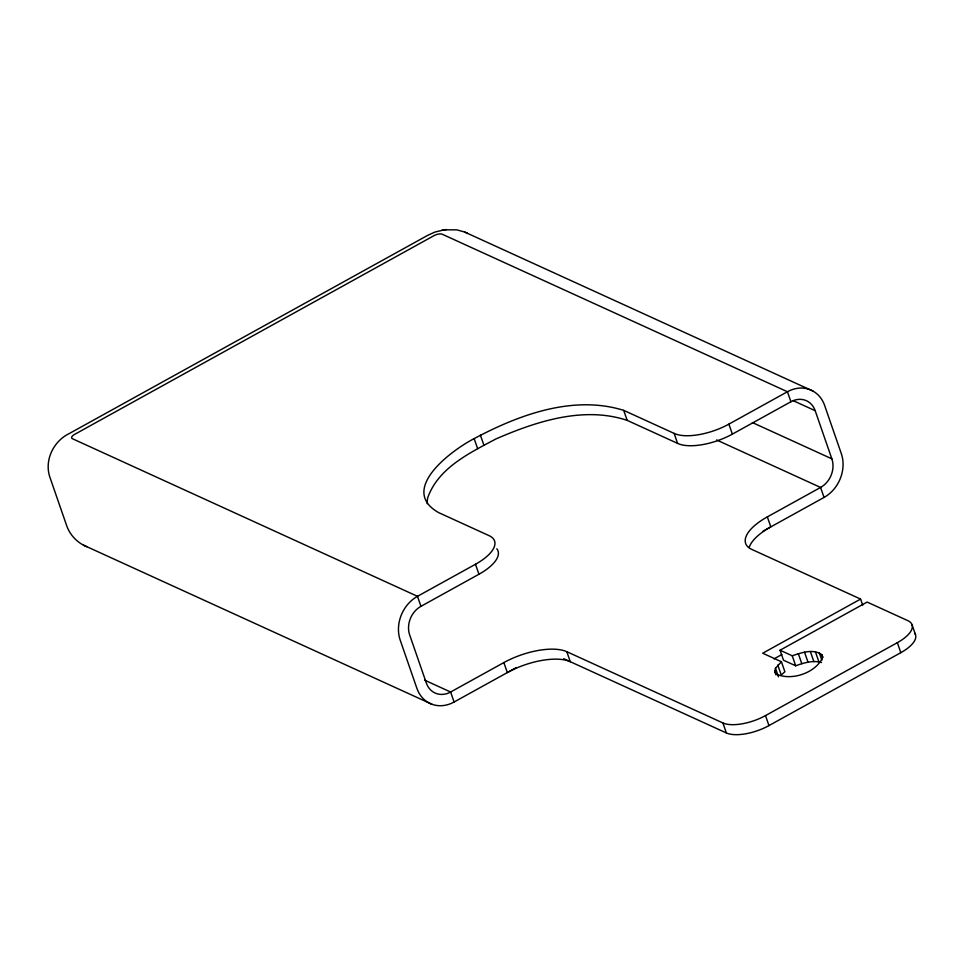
<?xml version="1.0" encoding="UTF-8"?>
<svg xmlns="http://www.w3.org/2000/svg" width="964" height="964" viewBox="0 0 964 964"><rect width="100%" height="100%" fill="white"/><g stroke="black" fill="none" stroke-linecap="round" stroke-linejoin="round"><path stroke-width="1.45" d="M776.068 674.921L774.791 671.245L775.49 668.269L781.418 661.762L784.889 671.763L781.238 675.005L777.779 665.015M496.834 548.781A42.223 17.171 -19.1 0 1 478.939 574.255L420.955 606.332A21.75 18.28 -65.5 0 0 409.676 634.939L426.353 683.066A21.75 18.28 -65.5 0 0 450.622 692.019L503.859 662.581A48.055 19.545 -19.1 0 1 566.808 651.7L722.904 722.964A32.511 13.219 -19.1 0 0 765.5 715.589L897.351 642.675A32.511 13.219 -19.1 0 0 907.883 620.671L867.13 602.066L780.045 650.218L792.239 655.785C801.361 652.736 813.23 648.411 821.846 654.725L822.786 657.231C815.954 673.005 790.974 681.5 775.731 673.74L774.791 671.245M762.958 531.224L824.039 497.436A33.342 28.016 -65.5 0 0 841.307 453.598L824.642 405.47A33.342 28.016 -65.5 0 0 787.443 391.746L728.892 424.124A41.56 16.906 -19.1 0 1 674.125 433.39L623.708 410.363C573.255 394.613 518.813 414.821 474.143 438.62C451.863 450.043 397.939 489.76 438.728 512.655L489.146 535.683A42.223 17.171 -19.1 0 1 475.481 564.265L417.484 596.33A33.342 28.016 -65.5 0 0 400.217 640.168L416.882 688.308A33.342 28.016 -65.5 0 0 454.08 702.021L516.475 667.522M862.72 605.199L860.599 599.078L751.787 549.408A48.055 19.545 -19.1 0 1 767.344 516.885L820.581 487.447A21.75 18.28 -65.5 0 0 831.848 458.828L815.183 410.7A21.75 18.28 -65.5 0 0 790.902 401.747L732.363 434.125A41.56 16.906 -19.1 0 1 677.596 443.38L627.166 420.364C583.642 405.88 536.346 421.401 496.002 438.909C469.805 452.863 438.56 467.709 427.823 497.46A109.378 44.489 -19.1 0 0 427.197 503.726M860.599 599.078L762.705 653.218L781.418 661.762M773.996 658.882L781.828 654.556M563.687 658.689L726.362 732.953A32.511 13.219 -19.1 0 0 768.959 725.591L900.81 652.676A32.511 13.219 -19.1 0 0 914.583 633.059M780.045 650.218L783.503 660.22L795.698 665.787C803.807 662.822 812.905 660.099 821.497 662.509M443.681 229.938L435.017 232.035L427.992 235.18L69.312 433.523C53.321 441.163 43.862 460.828 50.116 477.843L66.781 525.983C70.179 535.321 77.59 543.057 86.856 546.709M444.512 229.818L456.876 229.854L464.564 231.999L812.953 391.059M442.211 230.143L446.453 229.54M793.276 400.699L815.183 410.7M752.438 422.581L831.848 458.828M716.626 439.982L820.581 487.447L824.039 497.436M424.642 680.162L450.622 692.019L454.08 702.021M83.482 545.154L431.908 704.238M464.564 231.999L467.853 233.505M911.992 624.588L915.451 634.589M897.351 642.675L900.81 652.676M790.902 401.747L787.443 391.746L441.91 234.083A6.555 2.663 -19.1 0 0 434.523 235.361L73.951 434.752A6.555 2.663 -19.1 0 0 72.119 438.572L417.484 596.33L420.955 606.332M821.846 654.725L822.69 657.171M819.328 652.869L821.87 660.22M815.424 651.797L818.882 661.798M767.344 516.885L770.814 526.874A48.055 19.545 -19.1 0 0 749.197 547.371M810.375 651.568L813.845 661.557M728.892 424.124L732.363 434.125M804.542 652.194L808.013 662.196M798.325 653.652L801.783 663.654M792.239 655.785L795.698 665.787M775.49 668.269L778.454 676.836M674.125 433.39L677.596 443.38M765.5 715.589L768.959 725.591M623.708 410.363L627.166 420.364M722.904 722.964L726.362 732.953M566.808 651.7L570.266 661.69A48.055 19.545 -19.1 0 0 507.317 672.583L503.859 662.581M480.409 435.162L483.88 445.151M474.143 438.62L477.614 448.622M475.481 564.265L478.939 574.255"/></g></svg>
